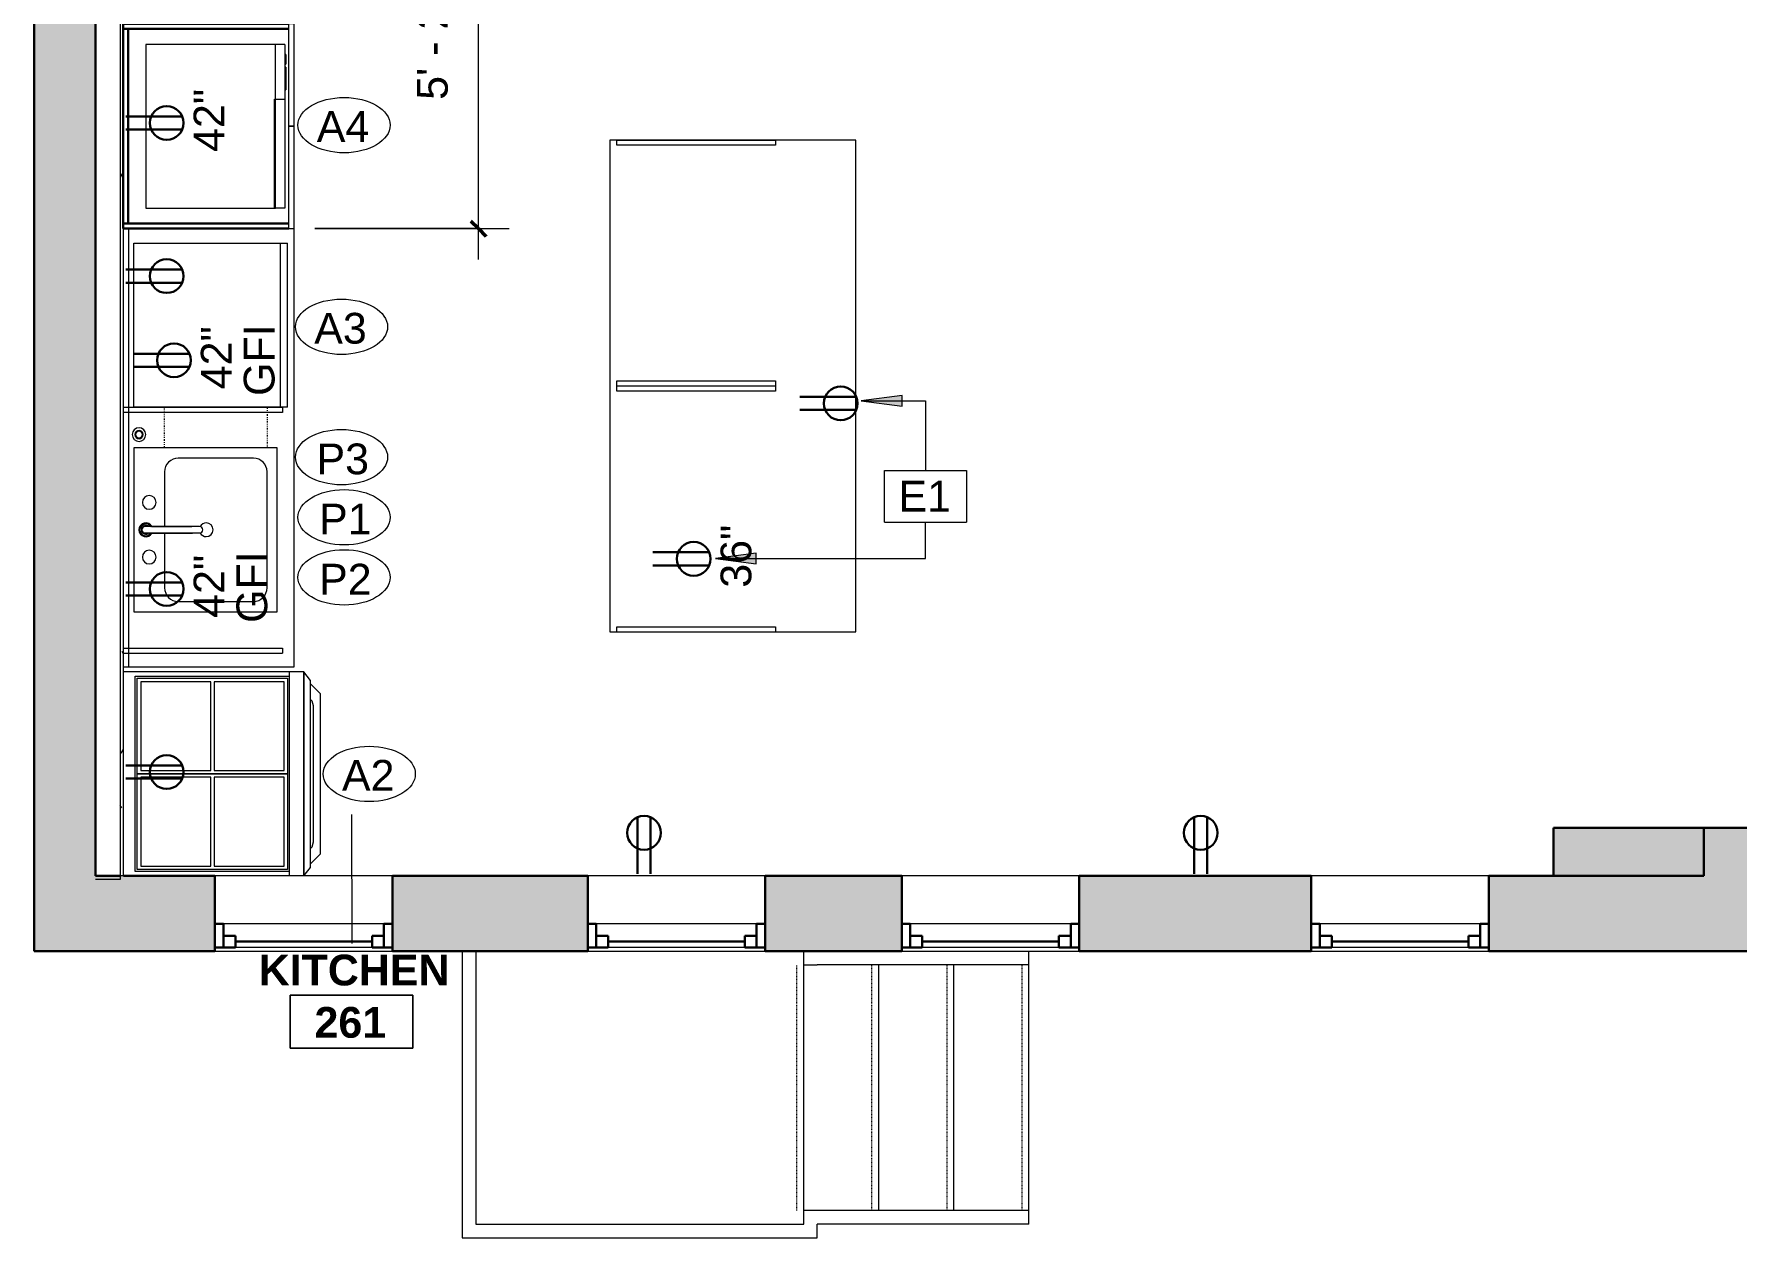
# Model space of a CAD drawing. Header units: inches. Extents: x -529 to 1015, y -2066 to -1239.
# Drawn here: x -529.2 to -279.7, y -1967.6 to -1791.3 of the extents above; entities that cross this region are included whole.
import ezdxf

# ---------------------------------------------------------------- set-up
doc = ezdxf.new("R2010")
doc.units = ezdxf.units.IN
doc.header["$MEASUREMENT"] = 0
doc.linetypes.add('Dash dot dot', pattern=[0.8125, 0.25, -0.1875, 0, -0.1875, 0, -0.1875])
doc.linetypes.add('Overhead 1_16_', pattern=[0.101562, 0.0625, -0.039062])
for name, color, linetype, lineweight in [('A-ANNO-DIMS', 211, 'Continuous', 9), ('A-ANNO-DIMS-48', 211, 'Continuous', 9), ('A-ANNO-KEYN', 231, 'Continuous', 9), ('A-ANNO-NOTE', 131, 'Continuous', 9), ('A-AREA-IDEN', 2, 'Continuous', 9), ('A-GENM', 13, 'Continuous', 9), ('A-GLAZ', 151, 'Continuous', 18), ('A-WALL', 113, 'Continuous', 18), ('A-WALL-PATT', 111, 'Continuous', 18), ('E-ELEC-FIXT-IDEN', 2, 'Continuous', 9), ('I-WALL', 2, 'Continuous', 18), ('P-SANR-FIXT', 6, 'Continuous', 9), ('P-SANR-FIXT-IDEN', 2, 'Continuous', 9), ('Q-CASE', 31, 'Continuous', 9), ('Q-SPCQ', 91, 'Continuous', 9), ('Q-SPCQ-IDEN', 132, 'Continuous', 9), ('S-STRS', 31, 'Continuous', 18)]:
    doc.layers.add(name, color=color, linetype=linetype, lineweight=lineweight)
doc.styles.add('Arial', font='arial.ttf', dxfattribs={"height": 4.5})
doc.styles.add('Swis721 Lt BT', font='swissl.ttf', dxfattribs={"height": 4.5})
doc.styles.add('Swis721 Lt BT_B', font='', dxfattribs={"height": 4.5})
doc.styles.get('Swis721 Lt BT_B').set_extended_font_data('Swis721 Lt BT', bold=True)
doc.dimstyles.new('OTJ_-_3_32__Linear__1_2__Tolerance', dxfattribs={"dimscale": 12, "dimtxt": 4.748918, "dimasz": 0.1875, "dimexe": 0.375, "dimexo": 0.25, "dimgap": 0.25, "dimtad": 1, "dimdec": 1, "dimrnd": 0.5, "dimzin": 3, "dimdsep": 46, "dimlunit": 4, "dimtxsty": 'Swis721 Lt BT', "dimblk1": 'OBLIQUE', "dimblk2": 'OBLIQUE', "dimsah": 1, "dimcen": 0.09, "dimdle": 0.375, "dimazin": 0, "dimtfac": 1, "dimtdec": 4, "dimtix": 1, "dimtmove": 0, "dimatfit": 3, "dimfxl": 1, "dimtvp": 1, "dimfrac": 2, "dimtolj": 1, "dimtzin": 0, "dimarcsym": 2})

# ---------------------------------------------------------------- blocks, each defined once
blk = doc.blocks.new('extra piece - extra piece-5080210-2ND FLOOR - POWER _ SIGNAL')
at = {"layer": 'A-WALL', "lineweight": 9}
blk.add_hatch(color=7, dxfattribs=at).paths.add_polyline_path([(-284.58, -1914.58), (-284.58, -1907.52), (-306.63, -1907.52), (-306.63, -1914.58)], flags=0)
at = {"layer": 'A-WALL', "color": 8, "lineweight": 30}
for p, q in [((-284.58, -1907.52), (-306.63, -1907.52)), ((-306.63, -1907.52), (-306.63, -1914.58)), ((-284.58, -1914.58), (-284.58, -1907.52)), ((-306.63, -1914.58), (-284.58, -1914.58))]:
    blk.add_line(p, q, dxfattribs=at)
blk = doc.blocks.new('Window-Double-Hung - 26_ x 42_-5128400-2ND FLOOR - POWER _ SIGNAL')
at = {"layer": 'A-GLAZ', "color": 8, "lineweight": 30}
for p, q in [((-13, 5.5), (-13, -5.5)), ((-13, 5), (-10, 5)), ((-11.75, 5), (-11.75, 1.5)), ((-10, 5), (-10, 3.25)), ((10, 5), (13, 5)), ((10, 5), (10, 3.25)), ((11.75, 5), (11.75, 1.5)), ((13, -5.5), (13, 5.5)), ((-11.75, 3.25), (-10, 3.25)), ((-10, 4.125), (10, 4.125)), ((11.75, 3.25), (10, 3.25)), ((-13, 1.5), (-11.75, 1.5)), ((11.75, 1.5), (13, 1.5))]:
    blk.add_line(p, q, dxfattribs=at)
at = {"layer": 'A-GLAZ'}
for p, q in [((13, 5.5), (-13, 5.5)), ((-13, -5.5), (13, -5.5))]:
    blk.add_line(p, q, dxfattribs=at)
at = {"layer": 'A-GLAZ', "lineweight": 9}
for p, q in [((-10, 5), (10, 5)), ((-11.75, 1.5), (11.75, 1.5))]:
    blk.add_line(p, q, dxfattribs=at)
blk = doc.blocks.new('Counter Top-Island - 48_ Depth-5940312-2ND FLOOR - POWER _ SIGNAL')
at = {"layer": 'Q-CASE'}
for p, q in [((24.74, 1), (-47.26, 1)), ((-47.26, 1), (-47.26, -35)), ((24.74, -35), (24.74, 1)), ((-47.26, -35), (24.74, -35))]:
    blk.add_line(p, q, dxfattribs=at)
blk = doc.blocks.new('Counter Top w Sink Hole - 24_ Depth-5976224-2ND FLOOR - POWER _ SIGNAL')
at = {"layer": 'Q-CASE'}
for p, q in [((-47.26, 0), (-47.26, -25)), ((-47.26, -0.75), (16.88, -0.75)), ((16.88, -25), (16.88, -24.93)), ((-47.26, -25), (16.88, -25))]:
    blk.add_line(p, q, dxfattribs=at)
at = {"layer": 'Q-CASE', "linetype": 'Dash dot dot'}
for p, q in [((-15.21, -6), (-9.24, -6)), ((-9.24, -21), (-15.21, -21))]:
    blk.add_line(p, q, dxfattribs=at)
blk = doc.blocks.new('Sink Kitchen-Single - 30_ x 21_-V11-2ND FLOOR - POWER _ SIGNAL')
at = {"layer": 'P-SANR-FIXT'}
for p, q in [((12.62, 10.59), (-11.38, 10.59)), ((-11.38, 10.59), (-11.38, -10.41)), ((12.62, -10.41), (12.62, 10.59)), ((0.12, 8.13), (0.12, 8.06)), ((0.12, 7.96), (0.12, 2.09)), ((1.12, 8.13), (1.12, 8.06)), ((1.12, 7.96), (1.12, 2.09)), ((0.12, 6.09), (-7.88, 6.09)), ((9.12, 6.09), (1.12, 6.09)), ((-9.88, 4.09), (-9.88, -6.91)), ((11.12, -6.91), (11.12, 4.09)), ((-7.88, -8.91), (9.12, -8.91)), ((-11.38, -10.41), (12.62, -10.41))]:
    blk.add_line(p, q, dxfattribs=at)
for centre, radius, start, end in [((-3.38, 8.34), 1, 360, 180), ((-3.38, 8.34), 1, 180, 0), ((4.62, 8.34), 1, 360, 180), ((4.62, 8.34), 1, 180, 360), ((-7.88, 4.09), 2, 90, 180), ((9.12, 4.09), 2, 360, 90), ((0.62, 0), 1, 118.1465, 180), ((0.62, 0), 1, 180, 0), ((0.62, 2.09), 0.5, 180, 187.8532), ((0.62, 0), 1, 360, 61.8535), ((0.62, 2.09), 0.5, 352.1468, 0), ((-7.88, -6.91), 2, 180, 270), ((9.12, -6.91), 2, 270, 0)]:
    blk.add_arc(centre, radius, start, end, dxfattribs=at)
blk = doc.blocks.new('A-Dishwasher - A-Dishwasher-4719265-2ND FLOOR - POWER _ SIGNAL')
at = {"layer": 'Q-SPCQ'}
for p, q in [((-12, -10.25), (-12, 11.25)), ((-12, 11.25), (12, 11.25)), ((12, 11.25), (12, -10.25)), ((-12, -11.25), (-12, -10.25)), ((-12, -10.25), (12, -10.25)), ((-12, -10.25), (12, -10.25)), ((-12, -11.25), (12, -11.25)), ((12, -10.25), (12, -11.25))]:
    blk.add_line(p, q, dxfattribs=at)
blk = doc.blocks.new('downloadobjectfile_id_545f57b4-3f5a-4e79-aba9-7237f85c401a - ER30DSCHBG3-5709615-2ND FLOOR - POWER _ SIGNAL')
at = {"layer": 'A-GENM'}
for p, q in [((-14.31, -1.69), (14.31, -1.69)), ((-14.31, -24.31), (-14.31, -1.69)), ((-14, -2), (0, -2)), ((-14, -24), (-14, -2)), ((0, -2), (0, -24)), ((0, -2), (14, -2)), ((0, -24), (0, -2)), ((14, -2), (14, -24)), ((14.31, -1.69), (14.31, -24.31)), ((14.94, -26.38), (14.94, 0)), ((-13.5, -2.5), (-13.5, -12.75)), ((-0.5, -2.5), (-13.5, -2.5)), ((-0.5, -12.75), (-0.5, -2.5)), ((0.5, -2.5), (0.5, -12.75)), ((13.5, -2.5), (0.5, -2.5)), ((13.5, -12.75), (13.5, -2.5)), ((-13.5, -12.75), (-0.5, -12.75)), ((-13.5, -13.25), (-13.5, -23.5)), ((-0.5, -13.25), (-13.5, -13.25)), ((-0.5, -23.5), (-0.5, -13.25)), ((0.5, -12.75), (13.5, -12.75)), ((0.5, -13.25), (0.5, -23.5)), ((13.5, -13.25), (0.5, -13.25)), ((13.5, -23.5), (13.5, -13.25)), ((-14.94, -24.31), (14.94, -24.31)), ((0, -24), (-14, -24)), ((-13.5, -23.5), (-0.5, -23.5)), ((14, -24), (0, -24)), ((0.5, -23.5), (13.5, -23.5)), ((14.94, -26.38), (-14.94, -26.38)), ((-14.94, -26.38), (-13.69, -27.38)), ((-14.94, -26.38), (14.94, -26.38)), ((-13.69, -27.38), (13.69, -27.38)), ((-11.75, -28.81), (-13.19, -27.38)), ((-10.9, -27.38), (-10.66, -27.62)), ((10.66, -27.62), (10.9, -27.38)), ((13.19, -27.38), (11.75, -28.81)), ((13.69, -27.38), (14.94, -26.38)), ((11.75, -28.81), (-11.75, -28.81)), ((-10.66, -27.62), (-9.94, -27.81)), ((-9.94, -27.81), (9.94, -27.81)), ((9.94, -27.81), (10.66, -27.62))]:
    blk.add_line(p, q, dxfattribs=at)
blk = doc.blocks.new('CW Cupbd1 - UB 36_h x 24_d - 2 Doors - 1 Shelf-5985484-2ND FLOOR - POWER _ SIGNAL')
at = {"layer": 'Q-CASE'}
for p, q in [((2, -2.36), (2.75, -2.36)), ((2, -25.61), (2, -2.36)), ((2.75, -2.36), (2.75, -25.61)), ((37.25, -2.36), (38, -2.36)), ((37.25, -25.61), (37.25, -2.36)), ((38, -25.61), (38, -2.36)), ((2.75, -25.61), (2, -25.61)), ((38, -25.61), (37.25, -25.61))]:
    blk.add_line(p, q, dxfattribs=at)
blk = doc.blocks.new('CW Cupbd1 - UB 34_5_h x 24_d - 2 Doors 2-5974838-2ND FLOOR - POWER _ SIGNAL')
at = {"layer": 'Q-CASE'}
for p, q in [((2, 25.61), (2.75, 25.61)), ((2, 2.36), (2, 25.61)), ((2.75, 25.61), (2.75, 2.36)), ((37.25, 25.61), (38, 25.61)), ((37.25, 2.36), (37.25, 25.61)), ((38, 2.36), (38, 25.61))]:
    blk.add_line(p, q, dxfattribs=at)
blk = doc.blocks.new('A-Microwave - 800 Watt-1_5CuFt-V29-2ND FLOOR - POWER _ SIGNAL')
at = {"layer": 'Q-SPCQ'}
for p, q in [((17.11, -8.38), (-6.89, -8.38)), ((-6.89, -8.38), (-6.89, -27.38)), ((17.11, -27.38), (17.11, -8.38)), ((-6.89, -27.25), (9.11, -27.25)), ((-6.89, -28.75), (-6.89, -27.25)), ((-6.89, -27.38), (17.11, -27.38)), ((9.11, -27.25), (9.11, -28.75)), ((17.11, -28.75), (17.11, -27.38)), ((9.11, -28.75), (-6.89, -28.75)), ((17.11, -28.75), (9.11, -28.75)), ((10.48, -28.75), (10.48, -28.88)), ((11.86, -28.88), (10.48, -28.88)), ((11.86, -28.75), (11.86, -28.88)), ((11.92, -28.88), (11.86, -28.88)), ((11.92, -28.88), (11.92, -28.75)), ((12.42, -28.88), (11.92, -28.88)), ((12.42, -28.75), (12.42, -28.88)), ((13.79, -28.88), (12.42, -28.88)), ((13.79, -28.88), (13.79, -28.75)), ((14.23, -28.75), (14.23, -28.88)), ((15.61, -28.88), (14.23, -28.88)), ((15.61, -28.88), (15.61, -28.75))]:
    blk.add_line(p, q, dxfattribs=at)
blk = doc.blocks.new('CW Cupbd Combined - Oven Tower 90_h x 24_d - Single Shelf-5975978-2ND FLOOR - POWER _ SIGNAL')
at = {"layer": 'Q-CASE', "lineweight": 30}
for p, q in [((2.75, -5.31), (2, -5.31)), ((2, -5.31), (2, -29.56)), ((2.75, -29.56), (2.75, -5.31)), ((31.25, -5.31), (2.75, -5.31)), ((2.75, -5.31), (2.75, -6.06)), ((2.75, -6.06), (31.25, -6.06)), ((32, -5.31), (31.25, -5.31)), ((31.25, -5.31), (31.25, -29.56)), ((31.25, -6.06), (31.25, -5.31)), ((32, -29.56), (32, -5.31))]:
    blk.add_line(p, q, dxfattribs=at)
at = {"layer": 'Q-CASE'}
for p, q in [((2, -29.56), (17, -29.56)), ((2, -29.56), (2, -30.31)), ((17, -30.31), (17, -29.56)), ((17, -29.56), (32, -29.56)), ((17, -29.56), (17, -30.31)), ((32, -30.31), (32, -29.56)), ((17, -30.31), (2, -30.31)), ((32, -30.31), (17, -30.31))]:
    blk.add_line(p, q, dxfattribs=at)
blk = doc.blocks.new('P-Sink Top Switch - P-Sink Top Switch-6024673-2ND FLOOR - POWER _ SIGNAL')
at = {"layer": 'P-SANR-FIXT'}
for radius, start, end in [(1, 0, 180), (0.606, 360, 180), (0.549, 0, 180), (0.5, 360, 180), (1, 180, 360), (0.606, 180, 360), (0.549, 180, 360), (0.5, 180, 360)]:
    blk.add_arc((0, 0), radius, start, end, dxfattribs=at)
blk = doc.blocks.new('P-Faucet-Counter - Matte Black-4259821-2ND FLOOR - POWER _ SIGNAL')
at = {"layer": 'P-SANR-FIXT'}
for p, q in [((-0.47, 0.12), (-0.47, -7.88)), ((0.47, -7.88), (0.47, 0.12))]:
    blk.add_line(p, q, dxfattribs=at)
for centre, radius, start, end in [((0, 0), 1.02, 90, 242.4847), ((0, 0), 0.933, 90, 239.9469), ((0, 0), 0.875, 90, 237.5344), ((0, 0), 0.656, 90, 224.5084), ((0, 0.12), 0.467, 0, 180), ((0, 0), 1.02, 297.5153, 90), ((0, 0), 0.933, 300.0531, 90), ((0, 0), 0.875, 302.4656, 90), ((0, 0), 0.656, 315.4916, 90), ((0, -7.88), 0.467, 180, 360)]:
    blk.add_arc(centre, radius, start, end, dxfattribs=at)
blk = doc.blocks.new('Appliance_Specialty Equipment Tag - Standard-3515593-2ND FLOOR - POWER _ SIGNAL')
at = {"layer": 'Q-SPCQ-IDEN'}
blk.add_ellipse((-0.0499, 0.0037), major_axis=(-0.1406, 0), ratio=0.600473, dxfattribs=at)
blk = doc.blocks.new('Room Tag - Room Name and Number-3379422-2ND FLOOR - POWER _ SIGNAL')
at = {"layer": 'A-AREA-IDEN'}
for p, q in [((-0.1881, -0.1636), (-0.1881, -0.0018)), ((-0.1881, -0.0018), (0.1869, -0.0018)), ((0.1869, -0.0018), (-0.1881, -0.0018)), ((-0.1881, -0.0018), (-0.1881, -0.1636)), ((0.1869, -0.0018), (0.1869, -0.1636)), ((0.1869, -0.1636), (0.1869, -0.0018)), ((0.1869, -0.1636), (-0.1881, -0.1636)), ((-0.1881, -0.1636), (0.1869, -0.1636))]:
    blk.add_line(p, q, dxfattribs=at)
blk = doc.blocks.new('DIMBLOCK1-2ND FLOOR - POWER _ SIGNAL')
at = {"layer": 'A-ANNO-DIMS-48'}
for p, q in [((-464.08, -1824.31), (-464.08, -1752.94)), ((-462.67, -1757.44), (-468.58, -1757.44)), ((-464.08, -1757.44), (-462.67, -1757.44)), ((-488.05, -1819.81), (-459.58, -1819.81)), ((-464.08, -1819.81), (-488.05, -1819.81))]:
    blk.add_line(p, q, dxfattribs=at)
at = {"layer": 'A-ANNO-DIMS-48', "lineweight": 50}
for p, q in [((-464.08, -1757.44), (-465.2, -1756.31)), ((-464.08, -1757.44), (-462.95, -1758.56)), ((-464.08, -1819.81), (-465.2, -1818.69)), ((-464.08, -1819.81), (-462.95, -1820.94))]:
    blk.add_line(p, q, dxfattribs=at)
at = {"layer": 'A-ANNO-DIMS-48', "color": 0, "insert": (-473.08, -1800.95), "char_height": 4.5, "width": 29.579, "attachment_point": 1, "rotation": 90, "line_spacing_factor": 1.005062, "style": 'Swis721 Lt BT'}
blk.add_mtext('5\' - 2 1/2"', dxfattribs=at)
blk = doc.blocks.new('_Oblique')
at = {"color": 0, "linetype": 'ByBlock', "lineweight": -2}
blk.add_line((-0.5, -0.5), (0.5, 0.5), dxfattribs=at)
blk = doc.blocks.new('Plumbing Equipment Tag - Standard-3394155-2ND FLOOR - POWER _ SIGNAL')
at = {"layer": 'P-SANR-FIXT-IDEN'}
blk.add_ellipse((-0.0499, 0.0037), major_axis=(-0.1406, 0), ratio=0.600473, dxfattribs=at)
blk = doc.blocks.new('Keynote Tag - Keynote Number - Boxed-135510-2ND FLOOR - POWER _ SIGNAL')
at = {"layer": 'A-ANNO-KEYN'}
for p, q in [((-0.125, -0.0792), (-0.125, 0.0781)), ((-0.125, 0.0781), (0.125, 0.0781)), ((0.125, 0.0781), (0.125, -0.0792)), ((-0.125, -0.0792), (0.125, -0.0792))]:
    blk.add_line(p, q, dxfattribs=at)

msp = doc.modelspace()

# ---------------------------------------------------------------- hatches: boundary and pattern name
at = {"layer": 'A-ANNO-KEYN'}
for points in [[(-408.01, -1845.03), (-402.01, -1845.82), (-402.01, -1844.24)], [(-429.38, -1868.1), (-423.38, -1868.89), (-423.38, -1867.31)]]:
    msp.add_hatch(color=256, dxfattribs=at).paths.add_polyline_path(points, flags=0)
at = {"layer": 'A-WALL-PATT', "lineweight": 9}
for points in [[(-529.17, -1925.58), (-520.17, -1925.58), (-520.17, -1746.44), (-529.17, -1746.44), (-529.17, -1889.58)], [(-273.58, -1925.58), (-273.58, -1907.52), (-284.58, -1907.52), (-284.58, -1925.58)]]:
    msp.add_hatch(color=7, dxfattribs=at).paths.add_polyline_path(points, flags=0)
h = msp.add_hatch(dxfattribs=at)
h.set_pattern_fill('FP_1', color=256, style=0, pattern_type=2)
h.set_pattern_definition([(0, (0, 0), (15.36, 3.84), [0.634, -10.886, 0.634, -10.886, -61.44]), (0, (0, 0), (15.36, 3.84), [-23.04, 0.634, -22.406, 0.634, -10.886, -26.88]), (0, (0, 0), (15.36, 3.84), [-57.6, 0.634, -7.046, 0.634, -18.566]), (120, (5.76, 1.92), (-11.0055376, 11.38215), [0.634, -10.886, 0.634, -10.886, -61.44]), (120, (5.76, 1.92), (-11.0055376, 11.38215), [-23.04, 0.634, -22.406, 0.634, -10.886, -26.88]), (120, (5.76, 1.92), (-11.0055376, 11.38215), [-57.6, 0.634, -7.046, 0.634, -18.566]), (240, (7.68, 9.6), (-4.3544624, -15.22215), [0.634, -10.886, 0.634, -10.886, -61.44]), (240, (7.68, 9.6), (-4.3544624, -15.22215), [-23.04, 0.634, -22.406, 0.634, -10.886, -26.88]), (240, (7.68, 9.6), (-4.3544624, -15.22215), [-57.6, 0.634, -7.046, 0.634, -18.566])])
h.paths.add_polyline_path([(-516.55, -1914.58), (-516.05, -1914.58), (-516.05, -1757.44), (-516.55, -1757.44), (-516.55, -1889.58)], flags=0)
h = msp.add_hatch(color=7, dxfattribs=at)
h.paths.add_polyline_path([(-316.08, -1925.58), (-284.58, -1925.58), (-284.58, -1914.58), (-316.08, -1914.58)], flags=0)
h.paths.add_polyline_path([(-402.2, -1925.58), (-402.08, -1925.58), (-402.08, -1914.58), (-422.08, -1914.58), (-422.08, -1925.58)], flags=0)
h.paths.add_polyline_path([(-376.08, -1925.58), (-342.08, -1925.58), (-342.08, -1914.58), (-376.08, -1914.58)], flags=0)
h.paths.add_polyline_path([(-448.08, -1925.58), (-448.08, -1914.58), (-476.67, -1914.58), (-476.67, -1925.58), (-457.33, -1925.58)], flags=0)
h.paths.add_polyline_path([(-502.67, -1925.58), (-502.67, -1914.58), (-520.17, -1914.58), (-520.17, -1925.58), (-512.47, -1925.58)], flags=0)

# ---------------------------------------------------------------- linework, layer by layer
at = {"layer": 'A-ANNO-KEYN'}
for p, q in [((-402.01, -1844.24), (-408.01, -1845.03)), ((-408.01, -1845.03), (-402.01, -1845.82)), ((-408.01, -1845.03), (-398.61, -1845.03)), ((-402.01, -1845.82), (-402.01, -1844.24)), ((-398.61, -1845.03), (-398.61, -1855.21)), ((-398.61, -1868.1), (-398.61, -1862.76)), ((-423.38, -1867.31), (-429.38, -1868.1)), ((-429.38, -1868.1), (-423.38, -1868.89)), ((-429.38, -1868.1), (-398.61, -1868.1)), ((-423.38, -1868.89), (-423.38, -1867.31))]:
    msp.add_line(p, q, dxfattribs=at)
at = {"layer": 'A-ANNO-NOTE', "lineweight": 30}
for p, q in [((-515.72, -1803.38), (-507.46, -1803.38)), ((-515.72, -1803.38), (-507.46, -1803.38)), ((-515.72, -1805.3), (-507.46, -1805.3)), ((-515.72, -1825.8), (-507.46, -1825.8)), ((-515.72, -1825.8), (-507.46, -1825.8)), ((-515.72, -1827.72), (-507.46, -1827.72)), ((-514.66, -1838.13), (-506.39, -1838.13)), ((-514.66, -1838.13), (-506.39, -1838.13)), ((-514.66, -1840.04), (-506.39, -1840.04)), ((-417, -1844.44), (-408.73, -1844.44)), ((-417, -1846.35), (-408.73, -1846.35)), ((-417, -1846.35), (-408.73, -1846.35)), ((-438.53, -1867.19), (-430.27, -1867.19)), ((-438.53, -1867.19), (-430.27, -1867.19)), ((-438.53, -1869.11), (-430.27, -1869.11)), ((-515.72, -1871.6), (-507.46, -1871.6)), ((-515.72, -1871.6), (-507.46, -1871.6)), ((-515.72, -1873.52), (-507.46, -1873.52)), ((-515.72, -1898.41), (-507.46, -1898.41)), ((-515.72, -1898.41), (-507.46, -1898.41)), ((-515.72, -1900.33), (-507.46, -1900.33)), ((-440.78, -1914.26), (-440.78, -1905.99)), ((-440.78, -1914.26), (-440.78, -1905.99)), ((-438.86, -1914.26), (-438.86, -1905.99)), ((-359.24, -1914.26), (-359.24, -1905.99)), ((-359.24, -1914.26), (-359.24, -1905.99)), ((-357.32, -1914.26), (-357.32, -1905.99))]:
    msp.add_line(p, q, dxfattribs=at)
for centre, radius in [((-509.74, -1804.34), 2.47), ((-509.74, -1826.76), 2.47), ((-508.68, -1839.08), 2.47), ((-411.01, -1845.39), 2.47), ((-432.55, -1868.15), 2.47), ((-509.74, -1872.56), 2.47), ((-509.74, -1899.37), 2.47), ((-439.82, -1908.27), 2.47), ((-358.28, -1908.27), 2.48)]:
    msp.add_circle(centre, radius, dxfattribs=at)
at = {"layer": 'A-AREA-IDEN'}
msp.add_line((-482.67, -1905.6), (-482.64, -1924.48), dxfattribs=at)
at = {"layer": 'A-WALL', "color": 8, "lineweight": 30}
for p, q in [((-529.17, -1746.44), (-529.17, -1925.58)), ((-520.17, -1914.58), (-520.17, -1757.44)), ((-261.08, -1907.52), (-284.58, -1907.52)), ((-284.58, -1907.52), (-284.58, -1914.58)), ((-516.55, -1914.58), (-520.17, -1914.58)), ((-502.67, -1914.58), (-516.05, -1914.58)), ((-448.08, -1914.58), (-476.67, -1914.58)), ((-402.08, -1914.58), (-422.08, -1914.58)), ((-342.08, -1914.58), (-376.08, -1914.58)), ((-284.58, -1914.58), (-316.08, -1914.58)), ((-529.17, -1925.58), (-502.67, -1925.58)), ((-476.67, -1925.58), (-448.08, -1925.58)), ((-422.08, -1925.58), (-402.08, -1925.58)), ((-376.08, -1925.58), (-342.08, -1925.58)), ((-316.08, -1925.58), (-273.58, -1925.58))]:
    msp.add_line(p, q, dxfattribs=at)
at = {"layer": 'A-WALL'}
msp.add_line((-516.55, -1756.94), (-516.55, -1915.08), dxfattribs=at)
at = {"layer": 'A-WALL', "color": 55}
msp.add_line((-516.05, -1914.58), (-516.55, -1914.58), dxfattribs=at)
at = {"layer": 'I-WALL'}
msp.add_line((-516.05, -1914.58), (-516.05, -1757.44), dxfattribs=at)
at = {"layer": 'I-WALL', "lineweight": 9}
msp.add_line((-516.55, -1915.08), (-520.17, -1915.08), dxfattribs=at)
at = {"layer": 'S-STRS', "lineweight": 9}
for p, q in [((-466.44, -1925.58), (-466.44, -1967.58)), ((-464.44, -1925.58), (-464.44, -1965.58)), ((-416.44, -1927.58), (-416.44, -1925.58)), ((-383.44, -1927.58), (-383.44, -1925.58)), ((-416.44, -1927.58), (-414.44, -1927.58)), ((-416.44, -1963.58), (-416.44, -1927.58)), ((-405.44, -1927.58), (-414.44, -1927.58)), ((-394.44, -1927.58), (-405.44, -1927.58)), ((-405.44, -1963.58), (-405.44, -1927.58)), ((-383.44, -1927.58), (-394.44, -1927.58)), ((-394.44, -1963.58), (-394.44, -1927.58)), ((-383.44, -1963.58), (-383.44, -1927.58)), ((-414.44, -1963.58), (-416.44, -1963.58)), ((-416.44, -1965.58), (-416.44, -1963.58)), ((-405.44, -1963.58), (-414.44, -1963.58)), ((-394.44, -1963.58), (-405.44, -1963.58)), ((-383.44, -1963.58), (-394.44, -1963.58)), ((-383.44, -1965.58), (-383.44, -1963.58)), ((-466.44, -1967.58), (-414.44, -1967.58)), ((-464.44, -1965.58), (-416.44, -1965.58)), ((-414.44, -1967.58), (-414.44, -1965.58)), ((-383.44, -1965.58), (-414.44, -1965.58))]:
    msp.add_line(p, q, dxfattribs=at)
at = {"layer": 'S-STRS', "linetype": 'Overhead 1_16_', "lineweight": 9}
for p, q in [((-417.44, -1963.58), (-417.44, -1927.58)), ((-406.44, -1963.58), (-406.44, -1927.58)), ((-395.44, -1963.58), (-395.44, -1927.58)), ((-384.44, -1963.58), (-384.44, -1927.58))]:
    msp.add_line(p, q, dxfattribs=at)

# ---------------------------------------------------------------- block references
at = {"layer": 'A-ANNO-KEYN', "xscale": 47.99999999999997, "yscale": 47.99999999999997, "zscale": 47.99999999999997}
msp.add_blockref('Keynote Tag - Keynote Number - Boxed-135510-2ND FLOOR - POWER _ SIGNAL', (-398.61, -1858.96), dxfattribs=at)
msp.add_blockref('Keynote Tag - Keynote Number - Boxed-135510-2ND FLOOR - POWER _ SIGNAL', (-398.61, -1858.96), dxfattribs=at)
at = {"layer": 'A-AREA-IDEN', "xscale": 47.99999999999997, "yscale": 47.99999999999997, "zscale": 47.99999999999997}
msp.add_blockref('Room Tag - Room Name and Number-3379422-2ND FLOOR - POWER _ SIGNAL', (-482.64, -1931.97), dxfattribs=at)
at = {"layer": 'A-GLAZ', "rotation": 180}
for p in [(-489.67, -1920.08), (-435.08, -1920.08), (-389.08, -1920.08), (-329.08, -1920.08)]:
    msp.add_blockref('Window-Double-Hung - 26_ x 42_-5128400-2ND FLOOR - POWER _ SIGNAL', p, dxfattribs=at)
at = {"layer": 'A-WALL', "lineweight": 9}
msp.add_blockref('extra piece - extra piece-5080210-2ND FLOOR - POWER _ SIGNAL', (0, 0), dxfattribs=at)
at = {"layer": 'P-SANR-FIXT'}
msp.add_blockref('P-Sink Top Switch - P-Sink Top Switch-6024673-2ND FLOOR - POWER _ SIGNAL', (-513.8, -1849.96), dxfattribs=at)
for name, p, rotation in [('Sink Kitchen-Single - 30_ x 21_-V11-2ND FLOOR - POWER _ SIGNAL', (-503.96, -1864.52), 89.99999999999974), ('P-Faucet-Counter - Matte Black-4259821-2ND FLOOR - POWER _ SIGNAL', (-512.8, -1863.9), 89.9999999999999)]:
    msp.add_blockref(name, p, dxfattribs=dict(at, rotation=rotation))
at = {"layer": 'P-SANR-FIXT-IDEN', "xscale": 47.99999999999997, "yscale": 47.99999999999997, "zscale": 47.99999999999997}
for p in [(-481.74, -1853.44), (-481.37, -1862.25), (-481.37, -1871.05)]:
    msp.add_blockref('Plumbing Equipment Tag - Standard-3394155-2ND FLOOR - POWER _ SIGNAL', p, dxfattribs=at)
at = {"layer": 'Q-CASE'}
for name, p, rotation in [('CW Cupbd Combined - Oven Tower 90_h x 24_d - Single Shelf-5975978-2ND FLOOR - POWER _ SIGNAL', (-521.43, -1821.81), 89.99999999999984), ('Counter Top-Island - 48_ Depth-5940312-2ND FLOOR - POWER _ SIGNAL', (-409.82, -1854.09), 270.0000000000002), ('CW Cupbd1 - UB 36_h x 24_d - 2 Doors - 1 Shelf-5985484-2ND FLOOR - POWER _ SIGNAL', (-418.21, -1804.84), 269.9999999999995), ('Counter Top w Sink Hole - 24_ Depth-5976224-2ND FLOOR - POWER _ SIGNAL', (-516.05, -1836.7), 89.99999999999991), ('CW Cupbd1 - UB 36_h x 24_d - 2 Doors - 1 Shelf-5985484-2ND FLOOR - POWER _ SIGNAL', (-418.21, -1840.84), 269.9999999999993), ('CW Cupbd1 - UB 34_5_h x 24_d - 2 Doors 2-5974838-2ND FLOOR - POWER _ SIGNAL', (-518.41, -1843.96), 269.9999999999989)]:
    msp.add_blockref(name, p, dxfattribs=dict(at, rotation=rotation))
at = {"layer": 'Q-SPCQ'}
for name, p, rotation in [('A-Microwave - 800 Watt-1_5CuFt-V29-2ND FLOOR - POWER _ SIGNAL', (-521.18, -1809.94), 90.00000000000021), ('A-Dishwasher - A-Dishwasher-4719265-2ND FLOOR - POWER _ SIGNAL', (-503.3, -1833.93), 90), ('downloadobjectfile_id_545f57b4-3f5a-4e79-aba9-7237f85c401a - ER30DSCHBG3-5709615-2ND FLOOR - POWER _ SIGNAL', (-516.05, -1899.64), 90)]:
    msp.add_blockref(name, p, dxfattribs=dict(at, rotation=rotation))
at = {"layer": 'Q-SPCQ-IDEN', "xscale": 47.99999999999997, "yscale": 47.99999999999997, "zscale": 47.99999999999997}
for p in [(-481.37, -1804.83), (-481.74, -1834.36), (-477.68, -1899.82)]:
    msp.add_blockref('Appliance_Specialty Equipment Tag - Standard-3515593-2ND FLOOR - POWER _ SIGNAL', p, dxfattribs=at)

# ---------------------------------------------------------------- texts
at = {"layer": 'A-ANNO-KEYN', "insert": (-402.56, -1856.73), "char_height": 4.5, "width": 9.393, "attachment_point": 1, "style": 'Arial'}
msp.add_mtext('E1', dxfattribs=at)
msp.add_mtext('E1', dxfattribs=at)
at = {"layer": 'A-ANNO-NOTE', "char_height": 4.5, "width": 10.302, "attachment_point": 1, "rotation": 90, "style": 'Swis721 Lt BT'}
for s, insert in [('42"', (-505.8, -1808.57)), ('42"', (-504.74, -1843.32)), ('36"', (-428.61, -1872.38)), ('42"', (-505.8, -1876.79))]:
    msp.add_mtext(s, dxfattribs=dict(at, insert=insert))
at = {"layer": 'A-AREA-IDEN', "char_height": 4.5, "attachment_point": 1, "style": 'Swis721 Lt BT_B'}
for s, insert, width in [('KITCHEN', (-496.26, -1926.11), 32.8755), ('261', (-488.09, -1933.77), 12.726)]:
    msp.add_mtext(s, dxfattribs=dict(at, insert=insert, width=width))
at = {"layer": 'E-ELEC-FIXT-IDEN', "char_height": 4.5, "width": 11.9685, "attachment_point": 1, "rotation": 90, "style": 'Swis721 Lt BT'}
for insert in [(-498.45, -1844.31), (-499.52, -1877.54)]:
    msp.add_mtext('GFI', dxfattribs=dict(at, insert=insert))
at = {"layer": 'P-SANR-FIXT-IDEN', "char_height": 4.5, "width": 8.787, "attachment_point": 1, "style": 'Swis721 Lt BT'}
for s, insert in [('P3', (-487.8, -1851.27)), ('P1', (-487.42, -1860.08)), ('P2', (-487.42, -1868.88))]:
    msp.add_mtext(s, dxfattribs=dict(at, insert=insert))
at = {"layer": 'Q-SPCQ-IDEN', "char_height": 4.5, "width": 9.393, "attachment_point": 1, "style": 'Arial'}
for s, insert in [('A4', (-487.76, -1802.6)), ('A3', (-488.13, -1832.14)), ('A2', (-484.07, -1897.6))]:
    msp.add_mtext(s, dxfattribs=dict(at, insert=insert))

# ---------------------------------------------------------------- dimensions: what is measured, and where the dimension line sits
at = {"layer": 'A-ANNO-DIMS'}
dim = msp.add_linear_dim(base=(-464.08, -1757.44), p1=(-491.05, -1819.81), p2=(-465.67, -1757.44), angle=90, dimstyle='OTJ_-_3_32__Linear__1_2__Tolerance', override={"dimpost": '<>', "dimfxl": 67.34091}, dxfattribs=at)
dim.commit()
dim.dimension.update_dxf_attribs({"geometry": 'DIMBLOCK1-2ND FLOOR - POWER _ SIGNAL', "text_midpoint": (-469.65, -1788.62)})

doc.saveas('drawing.dxf')
